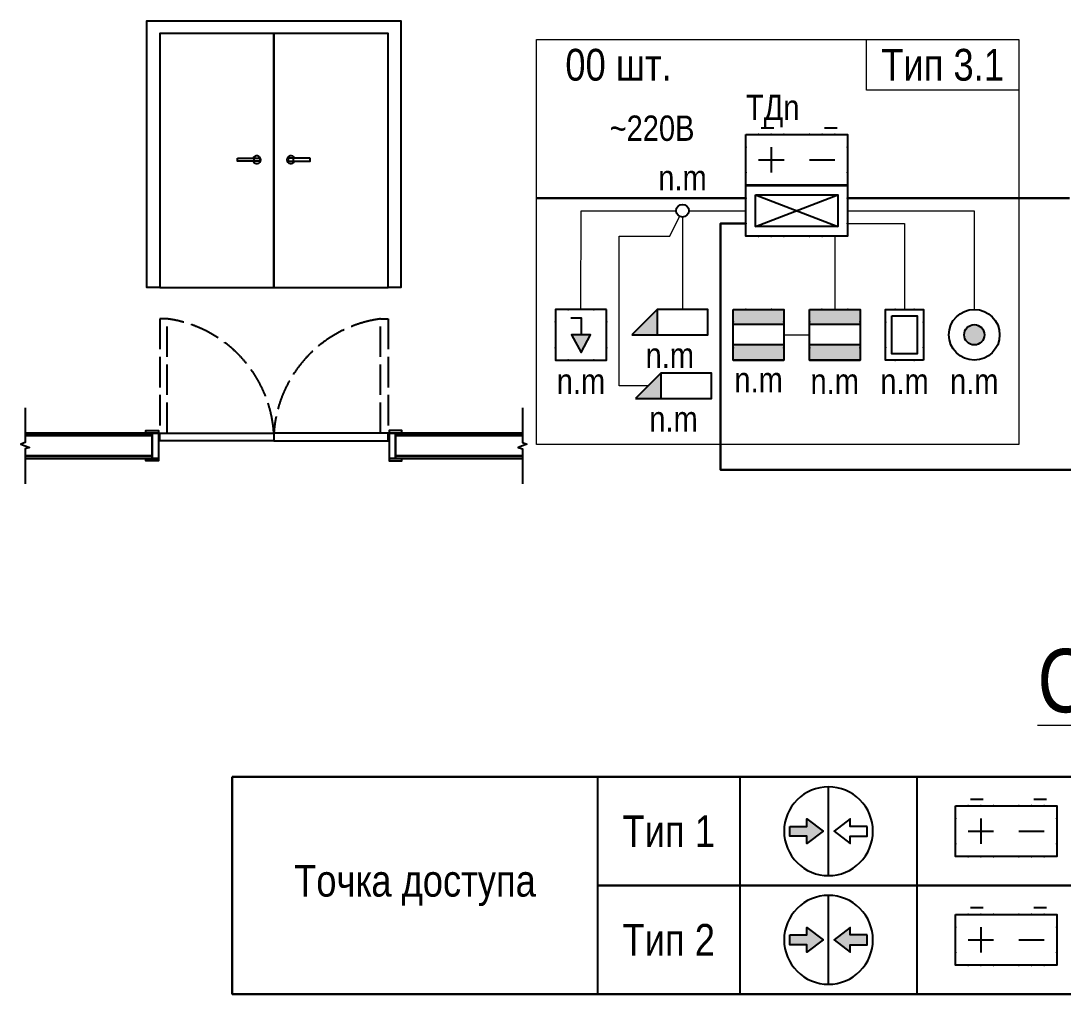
# Model space of a CAD drawing. Header units: millimetres. Extents: x -21000 to 351902, y -261781 to 19312.
# Drawn here: x 43117 to 51333, y -49709 to -42039 of the extents above; entities that cross this region are included whole.
import ezdxf
from ezdxf.enums import TextEntityAlignment as Align

# ---------------------------------------------------------------- set-up
doc = ezdxf.new("R2010")
doc.units = ezdxf.units.MM
doc.header["$MEASUREMENT"] = 0
doc.set_wipeout_variables(frame=1)
doc.linetypes.add('КАБЧЭ', pattern=[15, 12, -3])
for name, color, linetype, lineweight in [('__Текст', 7, 'Continuous', 0), ('_Блоки', 252, 'Continuous', 18), ('_Текст', 7, 'Continuous', 0)]:
    doc.layers.add(name, color=color, linetype=linetype, lineweight=lineweight)
for name, color, linetype in [('_АТ-Имя', 7, 'Continuous'), ('_АТ-Спецификация', 7, 'Continuous'), ('_БЛ-Заливка', 7, 'Continuous'), ('_БЛ-Маска', 250, 'Continuous'), ('_БЛ_Заливка', 7, 'Continuous'), ('_КД', 84, 'Continuous'), ('_ЭП', 14, 'Continuous'), ('_ЭП-Устройства', 14, 'Continuous')]:
    doc.layers.add(name, color=color, linetype=linetype)
doc.layers.add('_АТ-Примечания', color=250, linetype='Continuous', plot=False)
doc.styles.add('Arial Narrow', font='ARIALN.TTF', dxfattribs={"height": 2.5})
doc.styles.add('ArialN-250', font='ARIALN.TTF', dxfattribs={"height": 250})
doc.styles.add('AT-Шрифт', font='ARIALN.TTF', dxfattribs={"height": 250})
doc.linetypes.add('_Л00', pattern='A,30,[1,Sht1.shx,S=1.1,R=0,X=0,Y=0],2.5', length=32.5)

# ---------------------------------------------------------------- blocks, each defined once
blk = doc.blocks.new('Дверь 3.1')
at = {"color": 250}
blk.add_lwpolyline([(-900, 0), (-1000, 0), (-1000, 2100), (1000, 2100), (1000, 0), (900, 0)], dxfattribs=at)
for points in [[(-900, 0), (0, 0), (0, 2000), (-900, 2000)], [(0, 0), (900, 0), (900, 2000), (0, 2000)], [(-286, 1016.9), (-111.8, 1016.9), (-111.8, 994.3), (-286, 994.3)], [(-111.8, 994.3), (-155.3, 994.3), (-155.3, 1016.9), (-111.8, 1016.9)], [(286, 1016.9), (111.8, 1016.9), (111.8, 994.3), (286, 994.3)], [(111.8, 994.3), (155.3, 994.3), (155.3, 1016.9), (111.8, 1016.9)]]:
    blk.add_lwpolyline(points, close=True, dxfattribs=at)
for centre, start, end in [((-133.5, 1005.6), 201.50826, 158.49174), ((133.5, 1005.6), 21.50826, 338.49174)]:
    blk.add_arc(centre, 30.9, start, end, dxfattribs=at)
blk = doc.blocks.new('gh.f_door_900-900')
at = {"color": 250}
blk.add_lwpolyline([(-900, 0), (-1000, 0), (-1000, 2100), (1000, 2100), (1000, 0), (900, 0)], dxfattribs=at)
for points in [[(-900, 0), (0, 0), (0, 2000), (-900, 2000)], [(0, 0), (900, 0), (900, 2000), (0, 2000)], [(-286, 1016.9), (-111.8, 1016.9), (-111.8, 994.3), (-286, 994.3)], [(-111.8, 994.3), (-155.3, 994.3), (-155.3, 1016.9), (-111.8, 1016.9)], [(286, 1016.9), (111.8, 1016.9), (111.8, 994.3), (286, 994.3)], [(111.8, 994.3), (155.3, 994.3), (155.3, 1016.9), (111.8, 1016.9)]]:
    blk.add_lwpolyline(points, close=True, dxfattribs=at)
for centre, start, end in [((-133.5, 1005.6), 201.50826, 158.49174), ((133.5, 1005.6), 21.50826, 338.49174)]:
    blk.add_arc(centre, 30.9, start, end, dxfattribs=at)
blk = doc.blocks.new('gh.t_door_900-900')
at = {"color": 251, "linetype": 'КАБЧЭ', "ltscale": 20}
for points in [[(-840, 60), (-840, 960), (-900, 960), (-900, 60)], [(840, 60), (840, 960), (900, 960), (900, 60)]]:
    blk.add_lwpolyline(points, close=True, dxfattribs=at)
at = {"color": 250, "ltscale": 100}
for points in [[(-1010, 60), (-1010, 80), (-910, 80), (-910, -160), (-1010, -160), (-1010, -140), (-910, -140), (-960, -140), (-960, 60), (-910, 60), (-1010, 60)], [(1010, 60), (1010, 80), (910, 80), (910, -160), (1010, -160), (1010, -140), (910, -140), (960, -140), (960, 60), (910, 60), (1010, 60)]]:
    blk.add_lwpolyline(points, dxfattribs=at)
at = {"color": 250}
for points in [[(-900, 60), (0, 60), (0, 0), (-900, 0)], [(900, 60), (0, 60), (0, 0), (900, 0)]]:
    blk.add_lwpolyline(points, close=True, dxfattribs=at)
at = {"color": 251, "linetype": 'КАБЧЭ', "ltscale": 20}
for centre, start, end in [((-972.2, -5.4), 3.84805, 82.20208), ((972.2, -5.4), 97.79792, 176.15195)]:
    blk.add_arc(centre, 974.4, start, end, dxfattribs=at)
blk = doc.blocks.new('РИП')
for p, q in [((1.191, 4.537), (2.191, 4.537)), ((6.191, 4.537), (7.191, 4.537))]:
    blk.add_line(p, q)
at = {"layer": '_АТ-Имя', "ltscale": 100, "style": 'AT-Шрифт'}
blk.add_attdef('NUMBER', text='', height=2, dxfattribs=at).set_placement((0, 4.537), align=Align.BOTTOM_LEFT)
at = {"layer": '_АТ-Примечания', "ltscale": 100, "style": 'AT-Шрифт', "flags": 1}
blk.add_attdef('COMMENT3', (0, -0.883), '', height=0.25, dxfattribs=at)
blk.add_wipeout([(0, 3.999), (8, 3.999), (7.999, -0.002), (0, 0)]).dxf.layer = '_БЛ-Маска'
at = {"color": 0, "linetype": 'ByBlock', "lineweight": -2}
for p, q in [((2.001, 2.999), (2.001, 0.999)), ((1.001, 1.999), (3.001, 1.999)), ((5.001, 1.999), (7.001, 1.999))]:
    blk.add_line(p, q, dxfattribs=at)
blk.add_lwpolyline([(0.001, 3.999), (8, 3.999), (8, -0.002), (0.001, -0.002)], close=True)
at = {"color": 0, "linetype": 'ByBlock', "lineweight": -2, "ltscale": 100}
for p in [(1, 3.999), (2, 3.999), (3, 3.999), (5, 3.999), (6, 3.999), (7, 3.999), (0, 2.999), (8, 2.999), (0, 0.999), (8, 0.999), (1, -0.001), (2, -0.001), (3, -0.001), (5, -0.001), (6, -0.001), (7, -0.001)]:
    blk.add_point(p, dxfattribs=at)
at = {"layer": '_АТ-Примечания', "ltscale": 100, "style": 'AT-Шрифт', "flags": 1}
for tag, p in [('ABBREVIATION', (0, 0.499)), ('COMMENT1', (0, 0.038)), ('COMMENT2', (0, -0.422))]:
    blk.add_attdef(tag, p, '', height=0.25, dxfattribs=at)
at = {"layer": '_АТ-Спецификация', "ltscale": 100, "style": 'AT-Шрифт', "flags": 1}
for tag, p in [('NUM', (0, 3.999)), ('DESCRIPTION', (0, 3.499)), ('CODE', (0, 2.499)), ('NAME', (0, 2.999)), ('MADEBY', (0, 1.999)), ('POSITION', (0, 1.499)), ('POSITION2', (0, 0.999))]:
    blk.add_attdef(tag, p, '', height=0.25, dxfattribs=at)
blk = doc.blocks.new('КД')
at = {"layer": '_АТ-Имя', "ltscale": 100, "style": 'AT-Шрифт'}
blk.add_attdef('NUMBER', text='', height=2, dxfattribs=at).set_placement((0, 4), align=Align.BOTTOM_LEFT)
at = {"layer": '_АТ-Примечания', "ltscale": 100, "style": 'AT-Шрифт', "flags": 1}
blk.add_attdef('COMMENT3', (0, -0.882), '', height=0.25, dxfattribs=at)
at = {"ltscale": 100}
blk.add_wipeout([(0, 0), (0, 4), (8, 4), (8, 0)], dxfattribs=at).dxf.layer = '_БЛ-Маска'
blk.add_lwpolyline([(0, 4), (8, 4), (8, 0), (0, 0)], close=True, dxfattribs=at)
at = {"color": 0, "linetype": 'ByBlock', "lineweight": -2, "ltscale": 100}
blk.add_lwpolyline([(0.75, 3.25), (7.25, 3.25), (7.25, 0.75), (0.75, 0.75)], close=True, dxfattribs=at)
for points in [[(0.75, 0.75), (7.25, 3.25)], [(0.75, 3.25), (7.25, 0.75)]]:
    blk.add_lwpolyline(points, dxfattribs=at)
for p in [(1, 4), (2, 4), (3, 4), (5, 4), (6, 4), (7, 4), (0, 3), (8, 3), (0, 1), (8, 1), (1, 0), (2, 0), (3, 0), (5, 0), (6, 0), (7, 0)]:
    blk.add_point(p, dxfattribs=at)
at = {"layer": '_АТ-Примечания', "ltscale": 100, "style": 'AT-Шрифт', "flags": 1}
for tag, p in [('ABBREVIATION', (0, 0.5)), ('COMMENT1', (0, 0.039)), ('COMMENT2', (0, -0.421))]:
    blk.add_attdef(tag, p, '', height=0.25, dxfattribs=at)
at = {"layer": '_АТ-Спецификация', "ltscale": 100, "style": 'AT-Шрифт', "flags": 1}
for tag, p in [('NUM', (0, 4)), ('DESCRIPTION', (0, 3.5)), ('CODE', (0, 2.5)), ('NAME', (0, 3)), ('MADEBY', (0, 2)), ('POSITION', (0, 1.5)), ('POSITION2', (0, 1))]:
    blk.add_attdef(tag, p, '', height=0.25, dxfattribs=at)
blk = doc.blocks.new('КСкд')
at = {"layer": '_АТ-Имя', "ltscale": 100, "style": 'AT-Шрифт'}
blk.add_attdef('NUMBER', text='', height=2, dxfattribs=at).set_placement((0, 0.5, 0), align=Align.BOTTOM_CENTER)
at = {"layer": '_АТ-Примечания', "ltscale": 100, "style": 'AT-Шрифт', "flags": 1}
for tag, p in [('ABBREVIATION', (0, -3.5, 0)), ('COMMENT1', (0, -3.961, 0)), ('COMMENT2', (0, -4.421, 0)), ('COMMENT3', (0, -4.882, 0))]:
    blk.add_attdef(tag, p, '', height=0.25, dxfattribs=at)
at = {"layer": '_АТ-Спецификация', "ltscale": 100, "style": 'AT-Шрифт', "flags": 1}
for tag, p in [('NUM', (0, 0, 0)), ('DESCRIPTION', (0, -0.5, 0)), ('NAME', (0, -1, 0)), ('CODE', (0, -1.5, 0)), ('MADEBY', (0, -2, 0)), ('POSITION', (0, -2.5, 0)), ('POSITION2', (0, -3, 0))]:
    blk.add_attdef(tag, p, '', height=0.25, dxfattribs=at)
blk.add_wipeout([(0.5, 0), (0.499, -0.031), (0.496, -0.063), (0.491, -0.094), (0.484, -0.124), (0.476, -0.155), (0.465, -0.184), (0.452, -0.213), (0.438, -0.241), (0.422, -0.268), (0.405, -0.294), (0.385, -0.319), (0.364, -0.342), (0.342, -0.364), (0.319, -0.385), (0.294, -0.405), (0.268, -0.422), (0.241, -0.438), (0.213, -0.452), (0.184, -0.465), (0.155, -0.476), (0.124, -0.484), (0.094, -0.491), (0.063, -0.496), (0.031, -0.499), (0, -0.5), (-0.031, -0.499), (-0.063, -0.496), (-0.094, -0.491), (-0.124, -0.484), (-0.155, -0.476), (-0.184, -0.465), (-0.213, -0.452), (-0.241, -0.438), (-0.268, -0.422), (-0.294, -0.405), (-0.319, -0.385), (-0.342, -0.364), (-0.364, -0.342), (-0.385, -0.319), (-0.405, -0.294), (-0.422, -0.268), (-0.438, -0.241), (-0.452, -0.213), (-0.465, -0.184), (-0.476, -0.155), (-0.484, -0.124), (-0.491, -0.094), (-0.496, -0.063), (-0.499, -0.031), (-0.5, 0), (-0.499, 0.031), (-0.496, 0.063), (-0.491, 0.094), (-0.484, 0.124), (-0.476, 0.155), (-0.465, 0.184), (-0.452, 0.213), (-0.438, 0.241), (-0.422, 0.268), (-0.405, 0.294), (-0.385, 0.319), (-0.364, 0.342), (-0.342, 0.364), (-0.319, 0.385), (-0.294, 0.405), (-0.268, 0.422), (-0.241, 0.438), (-0.213, 0.452), (-0.184, 0.465), (-0.155, 0.476), (-0.124, 0.484), (-0.094, 0.491), (-0.063, 0.496), (-0.031, 0.499), (0, 0.5), (0.031, 0.499), (0.063, 0.496), (0.094, 0.491), (0.124, 0.484), (0.155, 0.476), (0.184, 0.465), (0.213, 0.452), (0.241, 0.438), (0.268, 0.422), (0.294, 0.405), (0.319, 0.385), (0.342, 0.364), (0.364, 0.342), (0.385, 0.319), (0.405, 0.294), (0.422, 0.268), (0.438, 0.241), (0.452, 0.213), (0.465, 0.184), (0.476, 0.155), (0.484, 0.124), (0.491, 0.094), (0.496, 0.063), (0.499, 0.031)]).dxf.layer = '_БЛ-Маска'
blk.add_circle((0, 0), 0.5)
blk = doc.blocks.new('ЭМ')
at = {"layer": '_АТ-Имя', "ltscale": 100, "style": 'AT-Шрифт'}
blk.add_attdef('NUMBER', text='', height=2, dxfattribs=at).set_placement((-1, 1), align=Align.BOTTOM_CENTER)
at = {"layer": '_АТ-Примечания', "ltscale": 100, "style": 'AT-Шрифт', "flags": 1}
for tag, p in [('ABBREVIATION', (-2, -2.5)), ('COMMENT1', (-2, -2.961)), ('COMMENT2', (-2, -3.421)), ('COMMENT3', (-2, -3.882))]:
    blk.add_attdef(tag, p, '', height=0.25, dxfattribs=at)
at = {"layer": '_АТ-Спецификация', "ltscale": 100, "style": 'AT-Шрифт', "flags": 1}
blk.add_attdef('POSITION2', (-2, -2), '', height=0.25, dxfattribs=at)
blk.add_wipeout([(-2, -1), (-2, 1), (2, 1), (2, -1)]).dxf.layer = '_БЛ-Маска'
at = {"layer": '_БЛ_Заливка', "ltscale": 100}
blk.add_hatch(color=84, dxfattribs=at).paths.add_polyline_path([(-2, 1), (-4, -1), (-2, -1)])
at = {"ltscale": 100}
for points in [[(-4, -1), (2, -1), (2, 1), (-2, 1), (-4, -1)], [(-2, 1), (-2, -1)]]:
    blk.add_lwpolyline(points, dxfattribs=at)
at = {"layer": '_АТ-Спецификация', "ltscale": 100, "style": 'AT-Шрифт', "flags": 1}
for tag, p in [('NUM', (-2, 1)), ('DESCRIPTION', (-2, 0.5)), ('NAME', (-2, 0)), ('CODE', (-2, -0.5)), ('MADEBY', (-2, -1)), ('POSITION', (-2, -1.5))]:
    blk.add_attdef(tag, p, '', height=0.25, dxfattribs=at)
blk = doc.blocks.new('ДК')
at = {"layer": '_АТ-Имя', "ltscale": 100, "style": 'AT-Шрифт'}
blk.add_attdef('NUMBER', text='', height=2, dxfattribs=at).set_placement((0, 2), align=Align.BOTTOM_CENTER)
at = {"layer": '_АТ-Примечания', "ltscale": 100, "style": 'AT-Шрифт', "flags": 1}
blk.add_attdef('COMMENT3', (-2, -2.882), '', height=0.25, dxfattribs=at)
blk.add_wipeout([(-2, 2), (2, 2), (2, -2), (-2, -2)]).dxf.layer = '_БЛ-Маска'
at = {"layer": '_БЛ-Заливка', "linetype": 'ByBlock', "lineweight": -2, "ltscale": 100}
h = blk.add_hatch(color=84, dxfattribs=at)
h.paths.add_polyline_path([(2, 2), (-2, 2), (-2, 0.8), (2, 0.8)])
h.paths.add_polyline_path([(2, -0.8), (-2, -0.8), (-2, -2), (2, -2)])
at = {"color": 0, "linetype": 'ByBlock', "lineweight": -2, "ltscale": 100}
for p, q in [((2, 0.8), (-2, 0.8)), ((2, -0.8), (-2, -0.8))]:
    blk.add_line(p, q, dxfattribs=at)
at = {"color": 0, "linetype": 'ByBlock', "lineweight": -2}
blk.add_line((-2, -2), (2, -2), dxfattribs=at)
blk.add_lwpolyline([(-2, 2), (2, 2), (2, -2), (-2, -2)], close=True)
at = {"ltscale": 100}
for p in [(-1.02, 2), (1.02, 2), (-2, 1.014), (2, 1.014), (-2, -1.014), (2, -1.014), (-1.02, -2), (1.02, -2)]:
    blk.add_point(p, dxfattribs=at)
at = {"layer": '_АТ-Примечания', "ltscale": 100, "style": 'AT-Шрифт', "flags": 1}
for tag, p in [('ABBREVIATION', (-2, -1.5)), ('COMMENT1', (-2, -1.961)), ('COMMENT2', (-2, -2.421))]:
    blk.add_attdef(tag, p, '', height=0.25, dxfattribs=at)
at = {"layer": '_АТ-Спецификация', "ltscale": 100, "style": 'AT-Шрифт', "flags": 1}
for tag, p in [('NUM', (-2, 2)), ('DESCRIPTION', (-2, 1.5)), ('NAME', (-2, 1)), ('CODE', (-2, 0.5)), ('MADEBY', (-2, 0)), ('POSITION', (-2, -0.5)), ('POSITION2', (-2, -1))]:
    blk.add_attdef(tag, p, '', height=0.25, dxfattribs=at)
blk = doc.blocks.new('СЧ')
at = {"layer": '_АТ-Имя', "ltscale": 100, "style": 'AT-Шрифт'}
blk.add_attdef('NUMBER', text='', height=2, dxfattribs=at).set_placement((0, 2), align=Align.BOTTOM_CENTER)
at = {"layer": '_АТ-Примечания', "ltscale": 100, "style": 'AT-Шрифт', "flags": 1}
blk.add_attdef('COMMENT3', (-1.5, -2.882), '', height=0.25, dxfattribs=at)
blk.add_wipeout([(-1.5, 2), (1.5, 2), (1.5, -2), (-1.5, -2)]).dxf.layer = '_БЛ-Маска'
at = {"color": 0, "linetype": 'ByBlock', "lineweight": -2, "ltscale": 100}
blk.add_lwpolyline([(-1, 1.5), (1, 1.5), (1, -1.5), (-1, -1.5)], close=True, dxfattribs=at)
for p in [(-0.75, 2), (0.75, 2), (-1.5, 1), (1.5, 1), (-1.5, -1), (1.5, -1), (-0.75, -2), (0.75, -2)]:
    blk.add_point(p, dxfattribs=at)
at = {"layer": '_БЛ-Маска', "color": 0, "linetype": 'ByBlock', "lineweight": -2, "ltscale": 100}
blk.add_lwpolyline([(1.5, -2), (-1.5, -2), (-1.5, 2), (1.5, 2)], close=True, dxfattribs=at)
at = {"layer": '_АТ-Примечания', "ltscale": 100, "style": 'AT-Шрифт', "flags": 1}
for tag, p in [('ABBREVIATION', (-1.5, -1.5)), ('COMMENT1', (-1.5, -1.961)), ('COMMENT2', (-1.5, -2.421))]:
    blk.add_attdef(tag, p, '', height=0.25, dxfattribs=at)
at = {"layer": '_АТ-Спецификация', "ltscale": 100, "style": 'AT-Шрифт', "flags": 1}
for tag, p in [('NUM', (-1.5, 2)), ('DESCRIPTION', (-1.5, 1.5)), ('NAME', (-1.5, 1)), ('CODE', (-1.5, 0.5)), ('MADEBY', (-1.5, 0)), ('POSITION', (-1.5, -0.5)), ('POSITION2', (-1.5, -1))]:
    blk.add_attdef(tag, p, '', height=0.25, dxfattribs=at)
blk = doc.blocks.new('АКВ')
at = {"layer": '_АТ-Имя', "ltscale": 100, "style": 'AT-Шрифт'}
blk.add_attdef('NUMBER', text='', height=2, dxfattribs=at).set_placement((0, 2), align=Align.BOTTOM_CENTER)
at = {"layer": '_АТ-Примечания', "ltscale": 100, "style": 'AT-Шрифт', "flags": 1}
blk.add_attdef('COMMENT3', (-2, -2.882), '', height=0.25, dxfattribs=at)
at = {"lineweight": 0}
blk.add_wipeout([(-2, -2), (-2, 2), (2, 2), (2, -2)], dxfattribs=at).dxf.layer = '_БЛ-Маска'
at = {"layer": '_БЛ-Заливка'}
h = blk.add_hatch(color=84, dxfattribs=at)
h.dxf.hatch_style = 1
h.paths.add_polyline_path([(0.75, 0), (0, 0), (-0.75, 0), (0, -1.394)])
blk.add_lwpolyline([(2, 2), (-2, 2), (-2, -2), (2, -2)], close=True)
blk.add_lwpolyline([(-0.814, 1.336), (0, 1.336), (0, 0), (-0.75, 0), (0, -1.394), (0.75, 0), (0, 0)])
at = {"ltscale": 100}
for p in [(-1.02, 2), (1.02, 2), (-2, 1.014), (2, 1.014), (-2, -1.014), (2, -1.014), (-1.02, -2), (1.02, -2)]:
    blk.add_point(p, dxfattribs=at)
at = {"layer": '_АТ-Примечания', "ltscale": 100, "style": 'AT-Шрифт', "flags": 1}
for tag, p in [('ABBREVIATION', (-2, -1.5)), ('COMMENT1', (-2, -1.961)), ('COMMENT2', (-2, -2.421))]:
    blk.add_attdef(tag, p, '', height=0.25, dxfattribs=at)
at = {"layer": '_АТ-Спецификация', "ltscale": 100, "style": 'AT-Шрифт', "flags": 1}
for tag, p in [('NUM', (-2, 2)), ('DESCRIPTION', (-2, 1.5)), ('NAME', (-2, 1)), ('CODE', (-2, 0.5)), ('MADEBY', (-2, 0)), ('POSITION', (-2, -0.5)), ('POSITION2', (-2, -1))]:
    blk.add_attdef(tag, p, '', height=0.25, dxfattribs=at)
blk = doc.blocks.new('КВ')
at = {"layer": '_АТ-Имя', "ltscale": 100, "style": 'AT-Шрифт'}
blk.add_attdef('NUMBER', text='', height=2, dxfattribs=at).set_placement((0, 2), align=Align.BOTTOM_CENTER)
at = {"layer": '_АТ-Примечания', "ltscale": 100, "style": 'AT-Шрифт', "flags": 1}
blk.add_attdef('COMMENT3', (0, -2.882), '', height=0.25, dxfattribs=at)
blk.add_wipeout([(2, 0), (1.999, -0.063), (1.996, -0.126), (1.991, -0.188), (1.984, -0.251), (1.975, -0.313), (1.965, -0.375), (1.952, -0.436), (1.937, -0.497), (1.921, -0.558), (1.902, -0.618), (1.882, -0.677), (1.86, -0.736), (1.836, -0.794), (1.81, -0.852), (1.782, -0.908), (1.753, -0.964), (1.721, -1.018), (1.689, -1.072), (1.654, -1.124), (1.618, -1.176), (1.58, -1.226), (1.541, -1.275), (1.5, -1.323), (1.458, -1.369), (1.414, -1.414), (1.369, -1.458), (1.323, -1.5), (1.275, -1.541), (1.226, -1.58), (1.176, -1.618), (1.124, -1.654), (1.072, -1.689), (1.018, -1.721), (0.964, -1.753), (0.908, -1.782), (0.852, -1.81), (0.794, -1.836), (0.736, -1.86), (0.677, -1.882), (0.618, -1.902), (0.558, -1.921), (0.497, -1.937), (0.436, -1.952), (0.375, -1.965), (0.313, -1.975), (0.251, -1.984), (0.188, -1.991), (0.126, -1.996), (0.063, -1.999), (0, -2), (-0.063, -1.999), (-0.126, -1.996), (-0.188, -1.991), (-0.251, -1.984), (-0.313, -1.975), (-0.375, -1.965), (-0.436, -1.952), (-0.497, -1.937), (-0.558, -1.921), (-0.618, -1.902), (-0.677, -1.882), (-0.736, -1.86), (-0.794, -1.836), (-0.852, -1.81), (-0.908, -1.782), (-0.964, -1.753), (-1.018, -1.721), (-1.072, -1.689), (-1.124, -1.654), (-1.176, -1.618), (-1.226, -1.58), (-1.275, -1.541), (-1.323, -1.5), (-1.369, -1.458), (-1.414, -1.414), (-1.458, -1.369), (-1.5, -1.323), (-1.541, -1.275), (-1.58, -1.226), (-1.618, -1.176), (-1.654, -1.124), (-1.689, -1.072), (-1.721, -1.018), (-1.753, -0.964), (-1.782, -0.908), (-1.81, -0.852), (-1.836, -0.794), (-1.86, -0.736), (-1.882, -0.677), (-1.902, -0.618), (-1.921, -0.558), (-1.937, -0.497), (-1.952, -0.436), (-1.965, -0.375), (-1.975, -0.313), (-1.984, -0.251), (-1.991, -0.188), (-1.996, -0.126), (-1.999, -0.063), (-2, 0), (-1.999, 0.063), (-1.996, 0.126), (-1.991, 0.188), (-1.984, 0.251), (-1.975, 0.313), (-1.965, 0.375), (-1.952, 0.436), (-1.937, 0.497), (-1.921, 0.558), (-1.902, 0.618), (-1.882, 0.677), (-1.86, 0.736), (-1.836, 0.794), (-1.81, 0.852), (-1.782, 0.908), (-1.753, 0.964), (-1.721, 1.018), (-1.689, 1.072), (-1.654, 1.124), (-1.618, 1.176), (-1.58, 1.226), (-1.541, 1.275), (-1.5, 1.323), (-1.458, 1.369), (-1.414, 1.414), (-1.369, 1.458), (-1.323, 1.5), (-1.275, 1.541), (-1.226, 1.58), (-1.176, 1.618), (-1.124, 1.654), (-1.072, 1.689), (-1.018, 1.721), (-0.964, 1.753), (-0.908, 1.782), (-0.852, 1.81), (-0.794, 1.836), (-0.736, 1.86), (-0.677, 1.882), (-0.618, 1.902), (-0.558, 1.921), (-0.497, 1.937), (-0.436, 1.952), (-0.375, 1.965), (-0.313, 1.975), (-0.251, 1.984), (-0.188, 1.991), (-0.126, 1.996), (-0.063, 1.999), (0, 2), (0.063, 1.999), (0.126, 1.996), (0.188, 1.991), (0.251, 1.984), (0.313, 1.975), (0.375, 1.965), (0.436, 1.952), (0.497, 1.937), (0.558, 1.921), (0.618, 1.902), (0.677, 1.882), (0.736, 1.86), (0.794, 1.836), (0.852, 1.81), (0.908, 1.782), (0.964, 1.753), (1.018, 1.721), (1.072, 1.689), (1.124, 1.654), (1.176, 1.618), (1.226, 1.58), (1.275, 1.541), (1.323, 1.5), (1.369, 1.458), (1.414, 1.414), (1.458, 1.369), (1.5, 1.323), (1.541, 1.275), (1.58, 1.226), (1.618, 1.176), (1.654, 1.124), (1.689, 1.072), (1.721, 1.018), (1.753, 0.964), (1.782, 0.908), (1.81, 0.852), (1.836, 0.794), (1.86, 0.736), (1.882, 0.677), (1.902, 0.618), (1.921, 0.558), (1.937, 0.497), (1.952, 0.436), (1.965, 0.375), (1.975, 0.313), (1.984, 0.251), (1.991, 0.188), (1.996, 0.126), (1.999, 0.063)]).dxf.layer = '_БЛ-Маска'
at = {"layer": '_БЛ-Заливка', "linetype": 'ByBlock', "lineweight": -2, "ltscale": 100}
blk.add_hatch(color=84, dxfattribs=at).paths.add_polyline_path([(0.8, 0, 1), (-0.8, 0, 1)])
blk.add_circle((0, 0), 2)
at = {"color": 0, "linetype": 'ByBlock', "lineweight": -2, "ltscale": 100}
blk.add_circle((0, 0), 0.8, dxfattribs=at)
at = {"layer": '_АТ-Примечания', "ltscale": 100, "style": 'AT-Шрифт', "flags": 1}
for tag, p in [('ABBREVIATION', (0, -1.5)), ('COMMENT1', (0, -1.961)), ('COMMENT2', (0, -2.421))]:
    blk.add_attdef(tag, p, '', height=0.25, dxfattribs=at)
at = {"layer": '_АТ-Спецификация', "ltscale": 100, "style": 'AT-Шрифт', "flags": 1}
for tag, p in [('NUM', (0, 2)), ('DESCRIPTION', (0, 1.5)), ('NAME', (0, 1)), ('CODE', (0, 0.5)), ('MADEBY', (0, 0)), ('POSITION', (0, -0.5)), ('POSITION2', (0, -1))]:
    blk.add_attdef(tag, p, '', height=0.25, dxfattribs=at)
blk = doc.blocks.new('ТД1')
at = {"layer": '_АТ-Имя', "ltscale": 100, "style": 'AT-Шрифт'}
blk.add_attdef('ПОЗИЦИЯ', text='', height=2, dxfattribs=at).set_placement((0, 3.5), align=Align.BOTTOM_CENTER)
at = {"layer": '_АТ-Примечания', "ltscale": 100, "style": 'AT-Шрифт', "flags": 1}
for tag, p in [('НАИМЕНОВАНИЕ', (0, 3.5)), ('КОД', (0, 2.5)), ('РИП', (0, 2)), ('КД', (0, 1.5)), ('СЧ', (0, 1)), ('ДК', (0, 0.5)), ('КВ', (0, 0)), ('АКВ', (0, -0.5)), ('ЗАМОК', (0, -1)), ('ДОВОДЧИК', (0, -1.5))]:
    blk.add_attdef(tag, p, '', height=0.25, dxfattribs=at)
blk.add_attdef('ТИП', text='', height=0.25, dxfattribs=at).set_placement((0.294, 3.125), align=Align.MIDDLE_CENTER)
blk.add_wipeout([(3.5, 0), (3.498, -0.11), (3.493, -0.22), (3.484, -0.329), (3.472, -0.439), (3.457, -0.548), (3.438, -0.656), (3.416, -0.764), (3.39, -0.87), (3.361, -0.976), (3.329, -1.082), (3.293, -1.186), (3.254, -1.288), (3.212, -1.39), (3.167, -1.49), (3.119, -1.589), (3.067, -1.686), (3.013, -1.782), (2.955, -1.875), (2.895, -1.967), (2.832, -2.057), (2.766, -2.145), (2.697, -2.231), (2.625, -2.315), (2.551, -2.396), (2.475, -2.475), (2.396, -2.551), (2.315, -2.625), (2.231, -2.697), (2.145, -2.766), (2.057, -2.832), (1.967, -2.895), (1.875, -2.955), (1.782, -3.013), (1.686, -3.067), (1.589, -3.119), (1.49, -3.167), (1.39, -3.212), (1.288, -3.254), (1.186, -3.293), (1.082, -3.329), (0.976, -3.361), (0.87, -3.39), (0.764, -3.416), (0.656, -3.438), (0.548, -3.457), (0.439, -3.472), (0.329, -3.484), (0.22, -3.493), (0.11, -3.498), (0, -3.5), (-0.11, -3.498), (-0.22, -3.493), (-0.329, -3.484), (-0.439, -3.472), (-0.548, -3.457), (-0.656, -3.438), (-0.764, -3.416), (-0.87, -3.39), (-0.976, -3.361), (-1.082, -3.329), (-1.186, -3.293), (-1.288, -3.254), (-1.39, -3.212), (-1.49, -3.167), (-1.589, -3.119), (-1.686, -3.067), (-1.782, -3.013), (-1.875, -2.955), (-1.967, -2.895), (-2.057, -2.832), (-2.145, -2.766), (-2.231, -2.697), (-2.315, -2.625), (-2.396, -2.551), (-2.475, -2.475), (-2.551, -2.396), (-2.625, -2.315), (-2.697, -2.231), (-2.766, -2.145), (-2.832, -2.057), (-2.895, -1.967), (-2.955, -1.875), (-3.013, -1.782), (-3.067, -1.686), (-3.119, -1.589), (-3.167, -1.49), (-3.212, -1.39), (-3.254, -1.288), (-3.293, -1.186), (-3.329, -1.082), (-3.361, -0.976), (-3.39, -0.87), (-3.416, -0.764), (-3.438, -0.656), (-3.457, -0.548), (-3.472, -0.439), (-3.484, -0.329), (-3.493, -0.22), (-3.498, -0.11), (-3.5, 0), (-3.498, 0.11), (-3.493, 0.22), (-3.484, 0.329), (-3.472, 0.439), (-3.457, 0.548), (-3.438, 0.656), (-3.416, 0.764), (-3.39, 0.87), (-3.361, 0.976), (-3.329, 1.082), (-3.293, 1.186), (-3.254, 1.288), (-3.212, 1.39), (-3.167, 1.49), (-3.119, 1.589), (-3.067, 1.686), (-3.013, 1.782), (-2.955, 1.875), (-2.895, 1.967), (-2.832, 2.057), (-2.766, 2.145), (-2.697, 2.231), (-2.625, 2.315), (-2.551, 2.396), (-2.475, 2.475), (-2.396, 2.551), (-2.315, 2.625), (-2.231, 2.697), (-2.145, 2.766), (-2.057, 2.832), (-1.967, 2.895), (-1.875, 2.955), (-1.782, 3.013), (-1.686, 3.067), (-1.589, 3.119), (-1.49, 3.167), (-1.39, 3.212), (-1.288, 3.254), (-1.186, 3.293), (-1.082, 3.329), (-0.976, 3.361), (-0.87, 3.39), (-0.764, 3.416), (-0.656, 3.438), (-0.548, 3.457), (-0.439, 3.472), (-0.329, 3.484), (-0.22, 3.493), (-0.11, 3.498), (0, 3.5), (0.11, 3.498), (0.22, 3.493), (0.329, 3.484), (0.439, 3.472), (0.548, 3.457), (0.656, 3.438), (0.764, 3.416), (0.87, 3.39), (0.976, 3.361), (1.082, 3.329), (1.186, 3.293), (1.288, 3.254), (1.39, 3.212), (1.49, 3.167), (1.589, 3.119), (1.686, 3.067), (1.782, 3.013), (1.875, 2.955), (1.967, 2.895), (2.057, 2.832), (2.145, 2.766), (2.231, 2.697), (2.315, 2.625), (2.396, 2.551), (2.475, 2.475), (2.551, 2.396), (2.625, 2.315), (2.697, 2.231), (2.766, 2.145), (2.832, 2.057), (2.895, 1.967), (2.955, 1.875), (3.013, 1.782), (3.067, 1.686), (3.119, 1.589), (3.167, 1.49), (3.212, 1.39), (3.254, 1.288), (3.293, 1.186), (3.329, 1.082), (3.361, 0.976), (3.39, 0.87), (3.416, 0.764), (3.438, 0.656), (3.457, 0.548), (3.472, 0.439), (3.484, 0.329), (3.493, 0.22), (3.498, 0.11)]).dxf.layer = '_БЛ-Маска'
at = {"ltscale": 100}
h = blk.add_hatch(color=84, dxfattribs=at)
h.dxf.hatch_style = 1
h.paths.add_polyline_path([(-1.7, 0.381), (-3.039, 0.381), (-3.039, -0.381), (-1.7, -0.381), (-1.7, -0.975), (-0.434, 0), (-1.7, 0.975)])
blk.add_lwpolyline([(3.5, 0, 0.414214), (0, 3.5, 0.414214), (-3.5, 0, 0.414214), (0, -3.5, 0.414214)], format="xyb", close=True, dxfattribs=at)
blk.add_lwpolyline([(0, -3.5), (0, 3.5)], dxfattribs=at)
for points in [[(-3.039, 0.381), (-1.7, 0.381), (-1.7, 0.975), (-0.434, 0), (-1.7, -0.975), (-1.7, -0.381), (-3.039, -0.381)], [(3.039, 0.381), (1.7, 0.381), (1.7, 0.975), (0.434, 0), (1.7, -0.975), (1.7, -0.381), (3.039, -0.381)]]:
    blk.add_lwpolyline(points, close=True, dxfattribs=at)
blk = doc.blocks.new('ТД2')
at = {"layer": '_АТ-Имя', "ltscale": 100, "style": 'AT-Шрифт'}
blk.add_attdef('ПОЗИЦИЯ', text='', height=2, dxfattribs=at).set_placement((0, 3.5), align=Align.BOTTOM_CENTER)
at = {"layer": '_АТ-Примечания', "ltscale": 100, "style": 'AT-Шрифт', "flags": 1}
for tag, p in [('НАИМЕНОВАНИЕ', (0, 3.5)), ('КОД', (0, 2.5)), ('РИП', (0, 2)), ('КД', (0, 1.5)), ('СЧ', (0, 1)), ('ДК', (0, 0.5)), ('КВ', (0, 0)), ('АКВ', (0, -0.5)), ('ЗАМОК', (0, -1)), ('ДОВОДЧИК', (0, -1.5))]:
    blk.add_attdef(tag, p, '', height=0.25, dxfattribs=at)
blk.add_attdef('ТИП', text='', height=0.25, dxfattribs=at).set_placement((0.294, 3.125), align=Align.MIDDLE_CENTER)
blk.add_wipeout([(3.5, 0), (3.498, -0.11), (3.493, -0.22), (3.484, -0.329), (3.472, -0.439), (3.457, -0.548), (3.438, -0.656), (3.416, -0.764), (3.39, -0.87), (3.361, -0.976), (3.329, -1.082), (3.293, -1.186), (3.254, -1.288), (3.212, -1.39), (3.167, -1.49), (3.119, -1.589), (3.067, -1.686), (3.013, -1.782), (2.955, -1.875), (2.895, -1.967), (2.832, -2.057), (2.766, -2.145), (2.697, -2.231), (2.625, -2.315), (2.551, -2.396), (2.475, -2.475), (2.396, -2.551), (2.315, -2.625), (2.231, -2.697), (2.145, -2.766), (2.057, -2.832), (1.967, -2.895), (1.875, -2.955), (1.782, -3.013), (1.686, -3.067), (1.589, -3.119), (1.49, -3.167), (1.39, -3.212), (1.288, -3.254), (1.186, -3.293), (1.082, -3.329), (0.976, -3.361), (0.87, -3.39), (0.764, -3.416), (0.656, -3.438), (0.548, -3.457), (0.439, -3.472), (0.329, -3.484), (0.22, -3.493), (0.11, -3.498), (0, -3.5), (-0.11, -3.498), (-0.22, -3.493), (-0.329, -3.484), (-0.439, -3.472), (-0.548, -3.457), (-0.656, -3.438), (-0.764, -3.416), (-0.87, -3.39), (-0.976, -3.361), (-1.082, -3.329), (-1.186, -3.293), (-1.288, -3.254), (-1.39, -3.212), (-1.49, -3.167), (-1.589, -3.119), (-1.686, -3.067), (-1.782, -3.013), (-1.875, -2.955), (-1.967, -2.895), (-2.057, -2.832), (-2.145, -2.766), (-2.231, -2.697), (-2.315, -2.625), (-2.396, -2.551), (-2.475, -2.475), (-2.551, -2.396), (-2.625, -2.315), (-2.697, -2.231), (-2.766, -2.145), (-2.832, -2.057), (-2.895, -1.967), (-2.955, -1.875), (-3.013, -1.782), (-3.067, -1.686), (-3.119, -1.589), (-3.167, -1.49), (-3.212, -1.39), (-3.254, -1.288), (-3.293, -1.186), (-3.329, -1.082), (-3.361, -0.976), (-3.39, -0.87), (-3.416, -0.764), (-3.438, -0.656), (-3.457, -0.548), (-3.472, -0.439), (-3.484, -0.329), (-3.493, -0.22), (-3.498, -0.11), (-3.5, 0), (-3.498, 0.11), (-3.493, 0.22), (-3.484, 0.329), (-3.472, 0.439), (-3.457, 0.548), (-3.438, 0.656), (-3.416, 0.764), (-3.39, 0.87), (-3.361, 0.976), (-3.329, 1.082), (-3.293, 1.186), (-3.254, 1.288), (-3.212, 1.39), (-3.167, 1.49), (-3.119, 1.589), (-3.067, 1.686), (-3.013, 1.782), (-2.955, 1.875), (-2.895, 1.967), (-2.832, 2.057), (-2.766, 2.145), (-2.697, 2.231), (-2.625, 2.315), (-2.551, 2.396), (-2.475, 2.475), (-2.396, 2.551), (-2.315, 2.625), (-2.231, 2.697), (-2.145, 2.766), (-2.057, 2.832), (-1.967, 2.895), (-1.875, 2.955), (-1.782, 3.013), (-1.686, 3.067), (-1.589, 3.119), (-1.49, 3.167), (-1.39, 3.212), (-1.288, 3.254), (-1.186, 3.293), (-1.082, 3.329), (-0.976, 3.361), (-0.87, 3.39), (-0.764, 3.416), (-0.656, 3.438), (-0.548, 3.457), (-0.439, 3.472), (-0.329, 3.484), (-0.22, 3.493), (-0.11, 3.498), (0, 3.5), (0.11, 3.498), (0.22, 3.493), (0.329, 3.484), (0.439, 3.472), (0.548, 3.457), (0.656, 3.438), (0.764, 3.416), (0.87, 3.39), (0.976, 3.361), (1.082, 3.329), (1.186, 3.293), (1.288, 3.254), (1.39, 3.212), (1.49, 3.167), (1.589, 3.119), (1.686, 3.067), (1.782, 3.013), (1.875, 2.955), (1.967, 2.895), (2.057, 2.832), (2.145, 2.766), (2.231, 2.697), (2.315, 2.625), (2.396, 2.551), (2.475, 2.475), (2.551, 2.396), (2.625, 2.315), (2.697, 2.231), (2.766, 2.145), (2.832, 2.057), (2.895, 1.967), (2.955, 1.875), (3.013, 1.782), (3.067, 1.686), (3.119, 1.589), (3.167, 1.49), (3.212, 1.39), (3.254, 1.288), (3.293, 1.186), (3.329, 1.082), (3.361, 0.976), (3.39, 0.87), (3.416, 0.764), (3.438, 0.656), (3.457, 0.548), (3.472, 0.439), (3.484, 0.329), (3.493, 0.22), (3.498, 0.11)]).dxf.layer = '_БЛ-Маска'
at = {"ltscale": 100}
h = blk.add_hatch(color=84, dxfattribs=at)
h.dxf.hatch_style = 1
h.paths.add_polyline_path([(-1.7, 0.381), (-3.039, 0.381), (-3.039, -0.381), (-1.7, -0.381), (-1.7, -0.975), (-0.434, 0), (-1.7, 0.975)])
h = blk.add_hatch(color=84, dxfattribs=at)
h.dxf.hatch_style = 1
h.paths.add_polyline_path([(1.7, 0.381), (1.7, 0.975), (0.434, 0), (1.7, -0.975), (1.7, -0.381), (3.039, -0.381), (3.039, 0.381)])
blk.add_lwpolyline([(3.5, 0, 0.414214), (0, 3.5, 0.414214), (-3.5, 0, 0.414214), (0, -3.5, 0.414214)], format="xyb", close=True, dxfattribs=at)
blk.add_lwpolyline([(0, -3.5), (0, 3.5)], dxfattribs=at)
for points in [[(-3.039, 0.381), (-1.7, 0.381), (-1.7, 0.975), (-0.434, 0), (-1.7, -0.975), (-1.7, -0.381), (-3.039, -0.381)], [(3.039, 0.381), (1.7, 0.381), (1.7, 0.975), (0.434, 0), (1.7, -0.975), (1.7, -0.381), (3.039, -0.381)]]:
    blk.add_lwpolyline(points, close=True, dxfattribs=at)

msp = doc.modelspace()

# ---------------------------------------------------------------- linework, layer by layer
at = {"color": 250, "lineweight": 30, "ltscale": 100}
for p, q in [((43151.2, -45287.2), (44151.2, -45287.2)), ((43151.2, -45307.2), (44151.2, -45307.2)), ((44151.2, -45287.2), (44151.2, -45487.2)), ((46071.2, -45287.1), (46071.2, -45487.1)), ((47071.2, -45287.2), (46071.2, -45287.2)), ((47071.2, -45307.2), (46071.2, -45307.1)), ((43151.2, -45467.1), (44151.2, -45467.1)), ((43151.2, -45487.1), (44151.2, -45487.1)), ((47071.2, -45467.1), (46071.2, -45467)), ((47071.2, -45487.1), (46071.2, -45487.1))]:
    msp.add_line(p, q, dxfattribs=at)
at = {"color": 204, "linetype": 'Continuous', "lineweight": 30}
for points in [[(48832.2, -43435), (47182.2, -43435)], [(51382.2, -43435), (49632.2, -43435)]]:
    msp.add_lwpolyline(points, dxfattribs=at)
at = {"color": 12, "linetype": '_Л00', "lineweight": 15, "ltscale": 100}
msp.add_lwpolyline([(48382.2, -43535), (48832.2, -43535)], dxfattribs=at)
at = {"color": 7, "linetype": 'Continuous', "ltscale": 100}
for points in [[(43151.2, -45087.2), (43151.2, -45362.2), (43116.9, -45374.7), (43185.6, -45399.7), (43151.2, -45412.2), (43151.2, -45687.2)], [(47071.2, -45087.2), (47071.2, -45362.2), (47105.6, -45374.7), (47036.9, -45399.7), (47071.2, -45412.2), (47071.2, -45687.2)]]:
    msp.add_lwpolyline(points, dxfattribs=at)
for points, elevation in [([(47664.1, -47996.8), (48783.1, -47996.8), (48783.1, -48852.7), (47664.1, -48852.7)], -1800), ([(47664.1, -48852.7), (48783.1, -48852.7), (48783.1, -49708.7), (47664.1, -49708.7)], -1800), ([(50183.1, -48852.7), (48783.1, -48852.7), (48783.1, -49708.7), (50183.1, -49708.7)], -2700)]:
    msp.add_lwpolyline(points, close=True, dxfattribs=dict(elevation=elevation))
at = {"layer": '_Блоки', "color": 252, "lineweight": 15, "ltscale": 50}
msp.add_lwpolyline([(49782.2, -42184.8), (50982.2, -42184.8), (50982.2, -42584.8), (49782.2, -42584.8)], close=True, dxfattribs=at)

# ---------------------------------------------------------------- block references
for name, p in [('Дверь 3.1', (45111.2, -44138.8)), ('gh.f_door_900-900', (45111.2, -44138.8)), ('gh.t_door_900-900', (45111.2, -45347.2))]:
    msp.add_blockref(name, p)
at = {"layer": '_КД', "color": 5, "xscale": 100, "yscale": 100, "zscale": 0.1}
msp.add_blockref('ТД1', (49483.1, -48424.8, -1800), dxfattribs=at)
at = {"layer": '_ЭП', "xscale": 100, "yscale": 100, "zscale": 0.1}
msp.add_blockref('РИП', (48832.2, -43334.7), dxfattribs=at)
at = {"layer": '_ЭП-Устройства', "xscale": 100, "yscale": 100, "zscale": 0.1}
msp.add_blockref('РИП', (50483.1, -48624.8, -2700), dxfattribs=at)

# ---------------------------------------------------------------- texts
at = {"lineweight": 0, "insert": (54023.8, -47638.7, -3600), "char_height": 500, "width": 18500.001, "attachment_point": 8, "style": 'ArialN-250'}
msp.add_mtext('{\\LСостав точек доступа}', dxfattribs=at)
at = {"layer": '__Текст', "color": 0, "linetype": 'ByBlock', "lineweight": -2, "char_height": 250, "attachment_point": 5, "style": 'Arial Narrow'}
for s, insert, width in [('Тип 1', (48223.6, -48424.8, -1800), 1118.945), ('\\pxl0.5,r0.5,qc,t1;Точка доступа', (46223.6, -48852.7, -1800), 2881.056), ('Тип 2', (48223.6, -49280.7, -1800), 1118.945)]:
    msp.add_mtext(s, dxfattribs=dict(at, insert=insert, width=width))
at = {"layer": '_Текст', "color": 2, "style": 'ArialN-250'}
msp.add_text('00 шт.', height=250, dxfattribs=at).set_placement((47828.1, -42384.8), align=Align.MIDDLE_CENTER)
at = {"layer": '_Текст', "style": 'ArialN-250'}
msp.add_text('Тип 3.1', height=250, dxfattribs=at).set_placement((50382.2, -42384.8), align=Align.MIDDLE_CENTER)
at = {"layer": '_Текст', "style": 'AT-Шрифт'}
msp.add_text('~220В', height=200, dxfattribs=at).set_placement((47757.8, -42984.8))

# ---------------------------------------------------------------- next in the draw order: linework, layer by layer
at = {"lineweight": 30, "elevation": -3600}
msp.add_lwpolyline([(44783.1, -47996.8), (63283.1, -47996.8), (63283.1, -49708.7), (44783.1, -49708.7)], close=True, dxfattribs=at)
at = {"elevation": -2700}
for points in [[(50183.1, -47996.8), (48783.1, -47996.8), (48783.1, -48852.7), (50183.1, -48852.7)], [(50183.1, -47996.8), (51583.1, -47996.8), (51583.1, -48852.7), (50183.1, -48852.7)]]:
    msp.add_lwpolyline(points, close=True, dxfattribs=at)

# ---------------------------------------------------------------- next in the draw order: block references
at = {"layer": '_КД'}
ref = msp.add_blockref('КД', (48832.2, -43735), dxfattribs=dict(at, xscale=100, yscale=100, zscale=0.1))
ref.add_attrib('NUMBER', 'ТДn', dxfattribs={"layer": '_АТ-Имя', "ltscale": 100, "height": 200, "style": 'AT-Шрифт'}).set_placement((48832.2, -42881), align=Align.BOTTOM_LEFT)

# ---------------------------------------------------------------- next in the draw order: linework, layer by layer
at = {"color": 250, "linetype": 'Continuous', "lineweight": 30}
msp.add_lwpolyline([(48832.2, -43034.7, 0.0352, 121.4, 0), (48552.5, -43034.8, 0, 0, 0), (47810.4, -43034.7, 0, 0, 0)], format="xyseb", dxfattribs=at)
at = {"color": 5, "linetype": 'Continuous', "lineweight": 15, "ltscale": 100}
msp.add_lwpolyline([(49632.2, -43535), (50632.2, -43535), (50632.2, -44312.8)], dxfattribs=at)
at = {"color": 84, "linetype": '_Л00', "lineweight": 30, "ltscale": 100}
msp.add_lwpolyline([(48832.2, -43635), (48632.2, -43635), (48632.2, -45577), (52832.2, -45577), (52832.2, -43585)], dxfattribs=at)
at = {"color": 84, "linetype": 'Continuous', "lineweight": 15, "ltscale": 100}
msp.add_lwpolyline([(49632.2, -43635), (50082.2, -43635), (50082.2, -44312.8)], dxfattribs=at)
at = {"color": 190, "linetype": 'Continuous', "lineweight": 15}
msp.add_lwpolyline([(49532.2, -43735), (49532.2, -44312.8)], dxfattribs=at)
at = {"layer": '_Блоки', "color": 252, "lineweight": 15, "ltscale": 50}
msp.add_lwpolyline([(47182.2, -42184.8), (50982.2, -42184.8), (50982.2, -45377), (47182.2, -45377)], close=True, dxfattribs=at)

# ---------------------------------------------------------------- next in the draw order: block references
at = {"layer": '_КД', "color": 5, "xscale": 100, "yscale": 100, "zscale": 0.1}
msp.add_blockref('ТД2', (49483.1, -49280.7, -2700), dxfattribs=at)
at = {"layer": '_ЭП-Устройства', "xscale": 100, "yscale": 100, "zscale": 0.1}
msp.add_blockref('РИП', (50483.1, -49480.7, -2700), dxfattribs=at)

# ---------------------------------------------------------------- next in the draw order: linework, layer by layer
at = {"elevation": -2700}
msp.add_lwpolyline([(50183.1, -48852.7), (51583.1, -48852.7), (51583.1, -49708.7), (50183.1, -49708.7)], close=True, dxfattribs=at)

# ---------------------------------------------------------------- next in the draw order: block references
at = {"layer": '_КД', "ltscale": 100}
ref = msp.add_blockref('КСкд', (48332.2, -43535), dxfattribs=dict(at, xscale=100, yscale=100, zscale=100))
ref.add_attrib('NUMBER', 'n.m', dxfattribs={"layer": '_АТ-Имя', "ltscale": 100, "height": 200, "style": 'AT-Шрифт'}).set_placement((48332.2, -43435), align=Align.BOTTOM_CENTER)
at = {"layer": '_КД'}
ref = msp.add_blockref('ДК', (48932.2, -44512.8), dxfattribs=dict(at, xscale=100, yscale=100, zscale=0.1))
ref.add_attrib('NUMBER', 'n.m', dxfattribs={"layer": '_АТ-Имя', "ltscale": 100, "height": 200, "style": 'AT-Шрифт'}).set_placement((48932.2, -45027.4), align=Align.BOTTOM_CENTER)
ref = msp.add_blockref('ДК', (49532.2, -44512.8), dxfattribs=dict(at, xscale=100, yscale=100, zscale=0.1))
ref.add_attrib('NUMBER', 'n.m', dxfattribs={"layer": '_АТ-Имя', "ltscale": 100, "height": 200, "style": 'AT-Шрифт'}).set_placement((49532.2, -45039.1), align=Align.BOTTOM_CENTER)
ref = msp.add_blockref('СЧ', (50082.2, -44512.8), dxfattribs=dict(at, xscale=100, yscale=100, zscale=0.1))
ref.add_attrib('NUMBER', 'n.m', dxfattribs={"layer": '_АТ-Имя', "ltscale": 100, "height": 200, "style": 'AT-Шрифт'}).set_placement((50082.2, -45038.9), align=Align.BOTTOM_CENTER)
ref = msp.add_blockref('КВ', (50632.2, -44512.8), dxfattribs=dict(at, xscale=100, yscale=100, zscale=0.1))
ref.add_attrib('NUMBER', 'n.m', dxfattribs={"layer": '_АТ-Имя', "ltscale": 100, "height": 200, "style": 'AT-Шрифт'}).set_placement((50632.2, -45038.9), align=Align.BOTTOM_CENTER)

# ---------------------------------------------------------------- next in the draw order: linework, layer by layer
at = {"color": 12, "linetype": '_Л00', "lineweight": 15, "ltscale": 100}
for points in [[(47530.6, -44312.8), (47533.8, -43535), (48282.2, -43535)], [(48061.6, -44914.2), (47832.2, -44914.2), (47832.2, -43735), (48232.2, -43735), (48309.8, -43579.7)], [(48332.2, -43585), (48332.2, -44312.8)]]:
    msp.add_lwpolyline(points, dxfattribs=at)
at = {"color": 190, "linetype": 'Continuous', "lineweight": 15}
msp.add_lwpolyline([(49132.2, -44512.8), (49332.2, -44512.8)], dxfattribs=at)

# ---------------------------------------------------------------- next in the draw order: block references
at = {"layer": '_КД'}
ref = msp.add_blockref('АКВ', (47532.2, -44512.8), dxfattribs=dict(at, xscale=100, yscale=100, zscale=0.1))
ref.add_attrib('NUMBER', 'n.m', dxfattribs={"layer": '_АТ-Имя', "ltscale": 100, "height": 200, "style": 'AT-Шрифт'}).set_placement((47532.2, -45039.1), align=Align.BOTTOM_CENTER)
ref = msp.add_blockref('ЭМ', (48361.6, -44914.2), dxfattribs=dict(at, xscale=100, yscale=100, zscale=0.1))
ref.add_attrib('NUMBER', 'n.m', dxfattribs={"layer": '_АТ-Имя', "ltscale": 100, "height": 200, "style": 'AT-Шрифт'}).set_placement((48261.6, -45335.8), align=Align.BOTTOM_CENTER)

# ---------------------------------------------------------------- next in the draw order: block references
ref = msp.add_blockref('ЭМ', (48332.2, -44412.8), dxfattribs=dict(at, xscale=100, yscale=100, zscale=0.1))
ref.add_attrib('NUMBER', 'n.m', dxfattribs={"layer": '_АТ-Имя', "ltscale": 100, "height": 200, "style": 'AT-Шрифт'}).set_placement((48232.2, -44834.4), align=Align.BOTTOM_CENTER)

doc.saveas('drawing.dxf')
